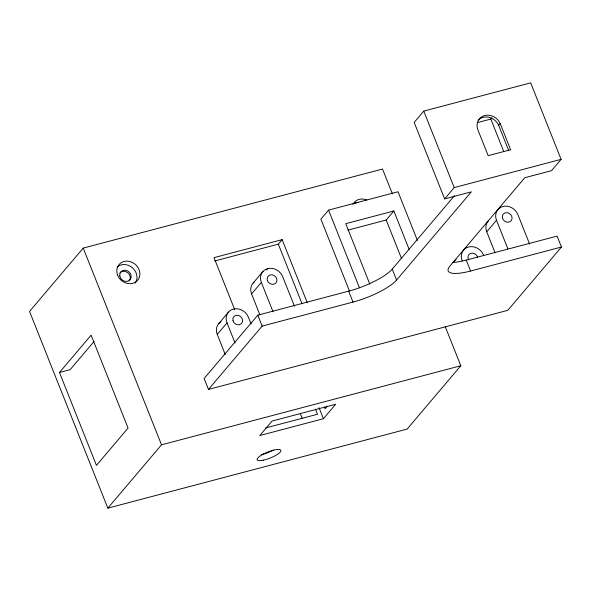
<?xml version="1.0" encoding="UTF-8"?>
<svg xmlns="http://www.w3.org/2000/svg" width="591" height="591" viewBox="0 0 591 591"><rect width="100%" height="100%" fill="white"/><g stroke="black" fill="none" stroke-linecap="round" stroke-linejoin="round"><path stroke-width="0.89" d="M392.394 193.833L382.525 169.033L83.228 248.102L29.55 311.435L107.835 508.149L407.133 429.081L460.81 365.748L445.156 326.409M59.477 372.478L91.11 335.163L128.077 428.054L96.444 465.376L59.477 372.478L70.166 369.656L94.043 341.495M214.607 260.993L278.324 244.157L282.158 239.636L307.261 302.718M218.825 323.528L228.606 311.996M253.14 283.045L262.921 271.505M266.534 269.991L267.686 268.632A12.16 10.616 40.3 0 1 282.72 276.736L294.429 306.16M225.274 354.578L217.252 334.403L227.025 322.871A12.16 10.616 40.3 0 1 233.364 309.115A12.16 10.616 40.3 0 1 248.405 317.219L251.079 323.949M259.929 314.937L251.567 293.919L261.34 282.387A12.16 10.616 40.3 0 1 267.686 268.632M417.394 240.419L398.024 191.75L328.544 210.108L320.876 219.15L349.421 290.875M452.484 262.493A36.479 9.257 -21.7 0 0 466.24 260.099L557.099 236.097L561.45 247.023L470.591 271.025A36.479 9.257 -21.7 0 1 450.024 265.928L524.801 177.721L551.521 170.659L561.11 159.348L530.666 82.851L423.769 111.086L414.188 122.396L444.631 198.901L471.352 191.839L396.583 280.045A36.479 9.257 -21.7 0 1 353.012 302.09L262.153 326.092L208.475 389.425L204.124 378.491L257.802 315.166L348.66 291.164A36.479 9.257 -21.7 0 0 392.232 269.119L454.538 195.614M107.835 508.149L161.513 444.824L460.81 365.748M347.885 230.135L386.189 220.015L393.857 210.965L409.112 249.291M477.668 122.536L490.825 119.057L491.971 117.705M508.748 150.705L498.649 125.322L500.185 123.512A12.78 11.163 40.3 0 0 484.613 115.548A12.78 11.163 40.3 0 0 477.735 129.444L488.173 155.669L510.624 149.745L500.185 123.512M444.631 198.901L454.213 187.591L561.11 159.348M327.244 406.172L325.072 408.736L324.407 407.059M323.41 418.724L335.681 404.251L272.082 421.051L259.811 435.53L323.41 418.724L319.014 407.672M495.088 252.808L486.725 231.79L496.506 220.258A12.16 10.616 40.3 0 1 502.845 206.503A12.16 10.616 40.3 0 1 517.886 214.614L529.595 244.031M561.45 247.023L507.772 310.349L208.475 389.425M282.158 239.636L214.016 257.639L234.708 309.632M393.857 210.965L345.757 223.671L369.818 284.138M265.558 427.973L317.5 414.247L315.491 409.201M490.825 119.057L503.709 151.436M496.506 220.258L507.876 248.841M423.769 111.086L454.213 187.591M466.24 260.099L470.591 271.025M386.189 220.015L401.444 258.333M392.232 269.119L396.583 280.045M328.544 210.108L359.468 287.802M348.66 291.164L353.012 302.09M278.324 244.157L302.067 303.826M261.34 282.387L273.049 311.812M300.309 413.53L302.311 418.568M257.802 315.166L262.153 326.092M227.025 322.871L235.055 343.046M83.228 248.102L161.513 444.824M273.308 450.091A12.766 3.243 -21.7 0 1 261.407 454.664M352.938 204.42A12.16 10.616 40.3 0 1 366.73 199.972M119.855 273.027A6.08 5.312 40.3 0 1 127.922 272.872A6.08 5.312 40.3 0 1 129.163 280.851M117.144 266.977A12.16 10.616 40.3 0 1 132.613 267.952A12.16 10.616 40.3 0 1 135.191 283.104M354.423 203.444A12.16 10.616 40.3 0 1 357.88 202.462M462.184 260.742A12.16 10.616 40.3 0 1 468.53 246.994A12.16 10.616 40.3 0 1 483.564 255.098M251.567 293.919A12.16 10.616 40.3 0 1 254.145 282.077M217.252 334.403A12.16 10.616 40.3 0 1 220.968 321.755M453.142 262.5A12.16 10.616 40.3 0 1 456.134 259.626M486.725 231.79A12.16 10.616 40.3 0 1 488.306 220.916M468.729 259.914A5.171 4.514 40.3 0 1 470.828 253.332A5.171 4.514 40.3 0 1 477.558 257.122M478.193 120.246A12.78 11.163 40.3 0 1 498.649 125.322M263.579 460.13A12.766 3.243 -21.7 0 0 280.895 450.475A12.766 3.243 -21.7 0 0 262.485 454.531A12.766 3.243 -21.7 0 0 263.579 460.13M117.491 274.808A12.16 10.616 40.3 0 0 137.171 280.777A12.16 10.616 40.3 0 0 130.375 261.665A12.16 10.616 40.3 0 0 117.491 274.808M119.766 275.923A6.08 5.312 40.3 0 0 129.082 280.644A6.08 5.312 40.3 0 0 127.56 270.87A6.08 5.312 40.3 0 0 119.766 275.923M233.002 320.75A5.171 4.514 40.3 0 0 241.246 323.802A5.171 4.514 40.3 0 0 238.897 315.587A5.171 4.514 40.3 0 0 233.002 320.75M267.383 280.474A5.171 4.514 40.3 0 0 275.709 283.185A5.171 4.514 40.3 0 0 273.005 275.029A5.171 4.514 40.3 0 0 267.383 280.474M502.35 217.532A5.171 4.514 40.3 0 0 510.269 221.536A5.171 4.514 40.3 0 0 508.962 213.233A5.171 4.514 40.3 0 0 502.35 217.532"/></g></svg>
